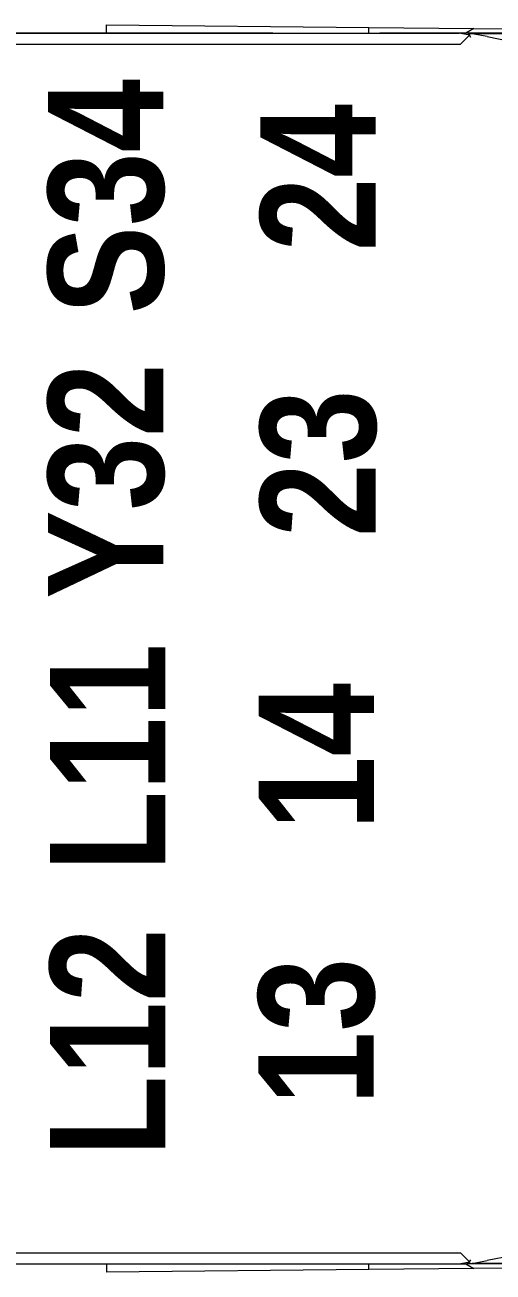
# Model space of a CAD drawing. Header units: inches. Extents: x 0 to 34.2, y 0 to 22.
# Drawn here: x 10.774 to 11.111, y 14.072 to 14.97 of the extents above; entities that cross this region are included whole.
import ezdxf
from ezdxf.enums import TextEntityAlignment as Align

# ---------------------------------------------------------------- set-up
doc = ezdxf.new("R2010")
doc.units = ezdxf.units.IN
doc.header["$MEASUREMENT"] = 0
doc.layers.add('OBJECT', color=7, linetype='Continuous')
doc.layers.add('PSYMS', color=7, linetype='Continuous')
doc.styles.get("Standard").update_dxf_attribs({"font": 'arial.ttf'})
doc.styles.add('WD', font='romans.shx', dxfattribs={"height": 0.185})

# ---------------------------------------------------------------- blocks, each defined once
blk = doc.blocks.new('HCR1_AB_440R_D_R22')
at = {"layer": 'OBJECT', "color": 7, "lineweight": 9}
for points in [[(0.0158, 3.99768), (0.0158, 0.62515)], [(0.90171, 3.99768), (0.90171, 0.62515)], [(0.02375, 3.97405), (0.02375, 0.62428)], [(0.8938, 3.97405), (0.8938, 0.62428)], [(0.90171, 0.75948), (0.90171, 1.15741)], [(0.01178, 0.69015), (0.00997, 0.87922)], [(0.0158, 0.87922), (0.00997, 0.87922)], [(0.90171, 0.87922), (0.90774, 0.87922)], [(0.90774, 0.87922), (0.90593, 0.69015)], [(0.90171, 0.75948), (0.90171, 0.68224)], [(0.01248, 0.6146), (0.01178, 0.69015)], [(0.01178, 0.69015), (0.0158, 0.69015)], [(0.90171, 0.69015), (0.90593, 0.69015)], [(0.90593, 0.69015), (0.90518, 0.6146)], [(0.90171, 0.61927), (0.90171, 0.68224)], [(0.0158, 0.62029), (0.01248, 0.6146)], [(0.0158, 0.62515), (0.01723, 0.6178)], [(0.0158, 0.625), (0.0158, 0.61927)], [(0.01606, 0.62142), (0.0158, 0.61927)], [(0.02375, 0.62428), (0.01723, 0.6178)], [(0.8938, 0.62428), (0.90047, 0.6178)], [(0.90047, 0.6178), (0.90171, 0.62515)], [(0.90171, 0.61927), (0.90149, 0.62142)], [(0.90518, 0.6146), (0.90171, 0.62029)], [(0.01329, 0.52085), (0.01248, 0.6146)], [(0.0158, 0.54418), (0.0158, 0.61931)], [(0.0158, 0.61931), (0.01621, 0.61573)], [(0.01621, 0.61573), (0.0183, 0.60503)], [(0.01621, 0.54082), (0.01621, 0.61573)], [(0.01676, 0.61863), (0.01623, 0.61569)], [(0.01723, 0.6178), (0.01889, 0.61682)], [(0.89877, 0.61682), (0.90047, 0.6178)], [(0.89938, 0.60503), (0.90133, 0.61573)], [(0.90133, 0.61569), (0.90077, 0.61863)], [(0.90133, 0.61573), (0.90171, 0.61931)], [(0.90133, 0.54082), (0.90133, 0.61573)], [(0.90171, 0.54418), (0.90171, 0.61931)], [(0.90518, 0.6146), (0.90424, 0.52085)], [(0.02165, 0.58751), (0.0183, 0.60503)], [(0.89938, 0.60503), (0.89587, 0.58751)]]:
    blk.add_lwpolyline(points, dxfattribs=at)
at = {"style": 'WD', "width": 0.7}
for tag, p in [('INST', (0.4375, 5.5446)), ('LOC', (0.4375, 5.375)), ('DESC1', (0.4375, 5.21875)), ('DESC2', (0.4375, 5.0625)), ('DESC3', (0.4375, 4.91457)), ('XREF', (0.4375, 4.34375))]:
    blk.add_attdef(tag, text='', height=0.125, dxfattribs=at).set_placement(p, align=Align.CENTER)
at = {"style": 'WD'}
blk.add_attdef('TAG1', text='', height=0.125, dxfattribs=at).set_placement((0.4375, 4.75), align=Align.CENTER)
at = {"style": 'WD', "flags": 9}
blk.add_attdef('FAMILY', (0.64219, 4.71484), '', height=0.01, dxfattribs=at)
for tag, p in [('CAT', (0.66724, 4.67067)), ('MFG', (0.6653, 4.65123)), ('ASSYCODE', (0.66747, 4.63386))]:
    blk.add_attdef(tag, text='', height=0.01, dxfattribs=at).set_placement(p, align=Align.CENTER)
at = {"layer": 'OBJECT', "color": 7, "lineweight": -3, "char_height": 0.0831117, "attachment_point": 7}
for s, insert in [('\\fArial Narrow|b1|i0|c0|p34;\\W1;L12', (0.09328, 0.83682)), ('\\fArial Narrow|b1|i0|c0|p34;\\W1;L11', (0.29825, 0.83682)), ('\\fArial Narrow|b1|i0|c0|p34;\\W1;Y32', (0.49467, 0.83682)), ('\\fArial Narrow|b1|i0|c0|p34;\\W1;S34', (0.69951, 0.83682)), ('\\fArial Narrow|b1|i0|c0|p34;\\W1;13', (0.1302, 0.68527)), ('\\fArial Narrow|b1|i0|c0|p34;\\W1;14', (0.3282, 0.68648)), ('\\fArial Narrow|b1|i0|c0|p34;\\W1;23', (0.53928, 0.68404)), ('\\fArial Narrow|b1|i0|c0|p34;\\W1;24', (0.74485, 0.68527))]:
    blk.add_mtext(s, dxfattribs=dict(at, insert=insert))

msp = doc.modelspace()

# ---------------------------------------------------------------- block references
at = {"layer": 'PSYMS', "rotation": 90}
msp.add_blockref('HCR1_AB_440R_D_R22', (11.71165, 14.0625), dxfattribs=at)

doc.saveas('drawing.dxf')
